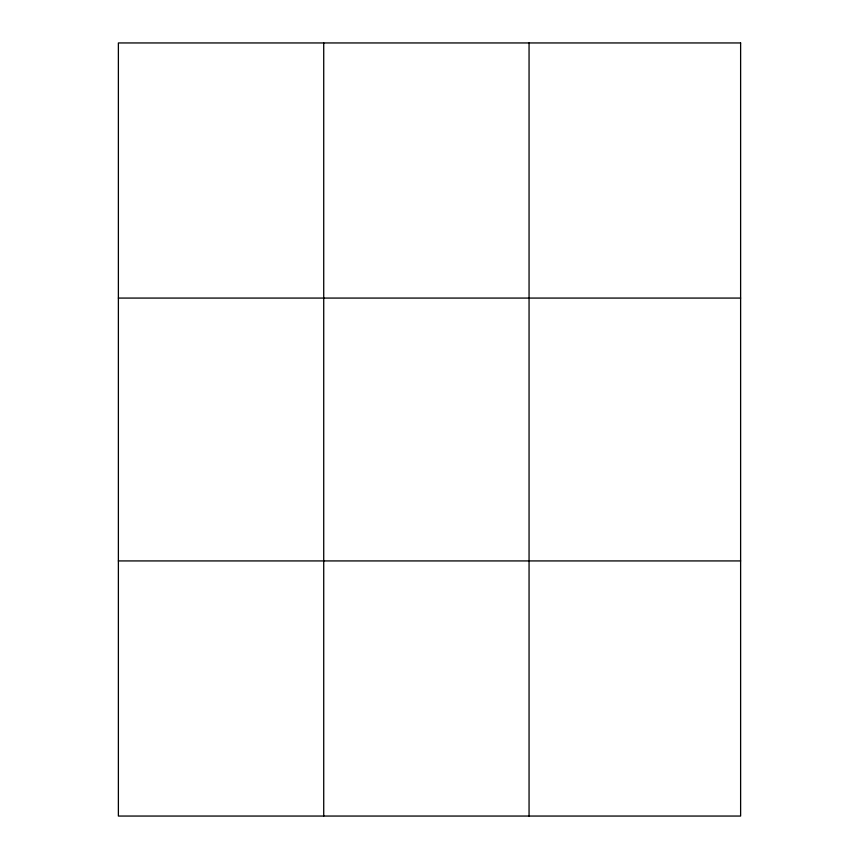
<?xml version="1.0" encoding="UTF-8"?>
<svg xmlns="http://www.w3.org/2000/svg" width="859" height="859" viewBox="0 0 859 859"><rect width="100%" height="100%" fill="white"/><g stroke="black" fill="none" stroke-linecap="round" stroke-linejoin="round"><path stroke-width="1.29" d="M323.725 816.05L323.725 42.95M529.058 816.05L529.058 42.95M118.381 298.073L740.619 298.073M118.381 560.927L740.619 560.927M740.619 42.95L740.619 816.05L118.381 816.05L118.381 42.95L740.619 42.95"/></g></svg>
